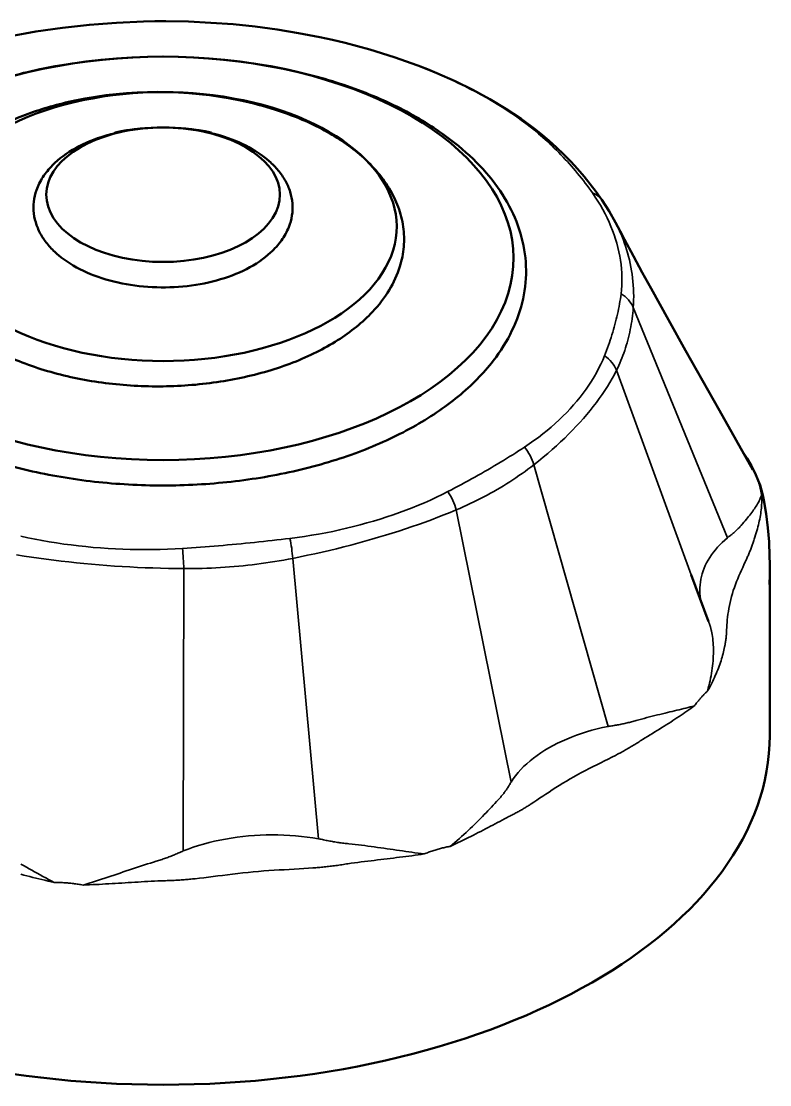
# Model space of a CAD drawing. Header units: millimetres. Extents: x 0 to 163856, y 0 to 163394.
# Drawn here: x 9482 to 10071, y 1953 to 2790 of the extents above; entities that cross this region are included whole.
import ezdxf

# ---------------------------------------------------------------- set-up
doc = ezdxf.new("R2010")
doc.units = ezdxf.units.MM
doc.header["$LTSCALE"] = 15
doc.layers.add('외형선(ISO)', color=7, linetype='Continuous', lineweight=50)
doc.layers.add('좁은 외형선(ISO)', color=7, linetype='Continuous', lineweight=35)

msp = doc.modelspace()

# ---------------------------------------------------------------- linework, layer by layer
at = {"layer": '외형선(ISO)'}
for p in [(10070.57, 2368.88), (10070.63, 2227.77)]:
    msp.add_line(p, (10070.63, 2362.97), dxfattribs=at)
at = {"layer": '외형선(ISO)', "flags": 128}
for points in [[(9493.47, 2781.81), (9514.4, 2784.87), (9535.51, 2787.22), (9556.75, 2788.85), (9578.11, 2789.76)], [(9578.11, 2789.76), (9586.91, 2789.92), (9595.73, 2789.96), (9613.39, 2789.65), (9630.99, 2788.85), (9648.52, 2787.55), (9665.92, 2785.76), (9683.13, 2783.47), (9700.08, 2780.71), (9708.45, 2779.15), (9716.74, 2777.47)], [(9367.54, 2744.38), (9381.67, 2750.6), (9396.35, 2756.41), (9411.55, 2761.78), (9427.21, 2766.72), (9443.27, 2771.2), (9459.69, 2775.21), (9476.45, 2778.75), (9484.93, 2780.34), (9493.47, 2781.81)], [(9716.74, 2777.47), (9726.71, 2775.27), (9736.6, 2772.89), (9756.08, 2767.63), (9775.19, 2761.69), (9793.87, 2755.08)], [(9689.96, 2752.21), (9678.13, 2754.54), (9666.11, 2756.56), (9654.06, 2758.27), (9641.96, 2759.66), (9629.84, 2760.74), (9617.69, 2761.51), (9605.53, 2761.97), (9593.37, 2762.13), (9581.2, 2761.97), (9569.04, 2761.51), (9556.89, 2760.74), (9544.77, 2759.66), (9532.67, 2758.27), (9520.62, 2756.56), (9508.6, 2754.54), (9496.77, 2752.21)], [(9688.16, 2752.4), (9676.46, 2754.7), (9664.71, 2756.68), (9652.91, 2758.35), (9641.07, 2759.71), (9629.21, 2760.77), (9617.32, 2761.52), (9605.41, 2761.97), (9593.49, 2762.12), (9581.58, 2761.97), (9569.67, 2761.52), (9557.78, 2760.77), (9545.91, 2759.71), (9534.07, 2758.35), (9522.28, 2756.68), (9510.52, 2754.7), (9498.83, 2752.4)], [(9793.87, 2755.08), (9801.42, 2752.16), (9808.85, 2749.12), (9823.31, 2742.73), (9837.19, 2735.93), (9850.49, 2728.72), (9863.16, 2721.11), (9875.15, 2713.12), (9886.43, 2704.76), (9891.79, 2700.44), (9896.95, 2696.03)], [(9654.33, 2727.61), (9646.31, 2729.19), (9638.16, 2730.56), (9630.01, 2731.72), (9621.87, 2732.65), (9613.72, 2733.38), (9605.58, 2733.9), (9597.44, 2734.2), (9589.29, 2734.31), (9581.15, 2734.2), (9573.01, 2733.9), (9564.86, 2733.38), (9556.72, 2732.65), (9548.57, 2731.72), (9540.43, 2730.56), (9532.28, 2729.19), (9524.26, 2727.61)], [(9656.6, 2727.75), (9648.71, 2729.3), (9640.83, 2730.63), (9632.94, 2731.75), (9625.05, 2732.65), (9617.16, 2733.36), (9609.27, 2733.86), (9601.38, 2734.15), (9593.49, 2734.25), (9585.6, 2734.15), (9577.71, 2733.86), (9569.82, 2733.36), (9561.93, 2732.65), (9554.04, 2731.75), (9546.16, 2730.63), (9538.27, 2729.3), (9530.38, 2727.75)], [(9896.95, 2696.03), (9902.9, 2690.64), (9908.64, 2685.12), (9914.16, 2679.48), (9919.48, 2673.71), (9924.59, 2667.82), (9929.5, 2661.8), (9934.2, 2655.64), (9938.69, 2649.34)], [(9938.69, 2649.34), (9944.33, 2640.59), (9949.34, 2631.66)], [(9949.34, 2631.66), (9952.88, 2624.89), (9956.42, 2618.21), (9963.46, 2605.08), (9970.44, 2592.25), (9977.35, 2579.66), (9984.19, 2567.28), (9990.98, 2555.04), (10004.44, 2530.91), (10017.77, 2507.14), (10031.02, 2483.6), (10057.34, 2436.92)], [(10049.18, 2451.39), (10052.9, 2445.79), (10056.19, 2440.1), (10059.1, 2434.33), (10061.67, 2428.47)], [(10061.67, 2428.47), (10063.04, 2424.75), (10064.18, 2420.98), (10065.15, 2417.12), (10065.99, 2413.14)], [(10065.99, 2413.14), (10067.83, 2402.36), (10069.21, 2391.42), (10070.12, 2380.29), (10070.57, 2368.88)], [(10008.82, 2354.39), (10015.62, 2335.95), (10022.53, 2317.64)]]:
    msp.add_lwpolyline(points, dxfattribs=at)
at = {"layer": '외형선(ISO)'}
for centre, radius in [((9593.49, 2523.26), 183.13), ((9593.49, 2533.26), 173.13), ((9593.49, 2553.26), 153.13)]:
    msp.add_arc(centre, radius, 78.10775, 101.89225, dxfattribs=at)
for centre, major_axis, start_param, end_param in [((9593.49, 2603.33), (-275.62, 0), 5.06298, 10.644983), ((9593.49, 2628.37), (-183.75, 0), 5.06298, 10.644983), ((9593.49, 2653.41), (-91.87, 0), 5.06298, 10.644983), ((9593.49, 2227.77), (477.14, 0), 3.141593, 6.283185)]:
    msp.add_ellipse(centre, major_axis=major_axis, ratio=0.575862, start_param=start_param, end_param=end_param, dxfattribs=at)
for points, knots in [([(9496.64, 2752.19), (9487.92, 2750.35), (9479.36, 2748.27), (9455.27, 2741.58), (9440.23, 2736.37), (9411.97, 2724.39), (9398.76, 2717.63), (9374.6, 2702.73), (9363.65, 2694.6), (9344.4, 2677.15), (9336.09, 2667.84), (9324.09, 2650.58), (9319.77, 2642.83), (9313.03, 2626.93), (9310.61, 2618.78), (9307.8, 2602.3), (9307.4, 2593.96), (9308.66, 2577.38), (9310.31, 2569.13), (9315.56, 2552.95), (9319.17, 2545.03), (9328.2, 2529.68), (9333.62, 2522.25), (9346.12, 2508.01), (9353.19, 2501.21), (9371.64, 2485.99), (9383.65, 2477.89), (9409.98, 2463.21), (9424.3, 2456.64), (9454.77, 2445.23), (9470.9, 2440.38), (9504.43, 2432.56), (9521.82, 2429.59), (9557.24, 2425.62), (9575.27, 2424.62), (9611.32, 2424.61), (9629.35, 2425.61), (9664.77, 2429.57), (9682.16, 2432.54), (9715.7, 2440.34), (9731.84, 2445.18), (9762.31, 2456.59), (9776.64, 2463.16), (9802.99, 2477.82), (9815, 2485.92), (9836.27, 2503.44), (9845.52, 2512.87), (9859.06, 2530.42), (9864, 2538.33), (9871.86, 2554.63), (9874.79, 2563.02), (9878.48, 2580.04), (9879.25, 2588.67), (9878.58, 2605.89), (9877.14, 2614.47), (9872.15, 2631.32), (9868.59, 2639.58), (9859.51, 2655.58), (9853.99, 2663.31), (9841.16, 2678.12), (9833.86, 2685.2), (9815.12, 2700.66), (9803.11, 2708.77), (9776.78, 2723.45), (9762.46, 2730.02), (9731.99, 2741.44), (9715.84, 2746.28), (9696.1, 2750.89), (9693.1, 2751.55), (9690.09, 2752.19)], [5.06298, 5.06298, 5.06298, 5.06298, 5.161656, 5.161656, 5.346803, 5.346803, 5.531951, 5.531951, 5.717098, 5.717098, 5.902245, 5.902245, 6.043742, 6.043742, 6.185239, 6.185239, 6.326736, 6.326736, 6.468233, 6.468233, 6.60973, 6.60973, 6.751227, 6.751227, 6.892724, 6.892724, 7.084925, 7.084925, 7.277125, 7.277125, 7.469326, 7.469326, 7.661526, 7.661526, 7.853727, 7.853727, 8.045927, 8.045927, 8.238128, 8.238128, 8.430329, 8.430329, 8.622529, 8.622529, 8.81473, 8.81473, 9.00693, 9.00693, 9.153674, 9.153674, 9.300418, 9.300418, 9.447163, 9.447163, 9.593907, 9.593907, 9.740651, 9.740651, 9.887395, 9.887395, 10.034139, 10.034139, 10.226381, 10.226381, 10.418623, 10.418623, 10.610864, 10.610864, 10.644983, 10.644983, 10.644983, 10.644983]), ([(9524.12, 2727.59), (9517.59, 2726.21), (9511.19, 2724.63), (9492.89, 2719.4), (9481.42, 2715.22), (9460.15, 2705.48), (9450.34, 2699.93), (9432.79, 2687.62), (9425.05, 2680.87), (9413.65, 2668.14), (9409.45, 2662.39), (9402.61, 2650.4), (9399.98, 2644.17), (9396.79, 2632.67), (9395.92, 2627.45), (9395.36, 2616.97), (9395.67, 2611.72), (9397.42, 2601.32), (9398.88, 2596.18), (9402.86, 2586.15), (9405.38, 2581.26), (9411.42, 2571.8), (9414.94, 2567.23), (9426.35, 2554.6), (9435.4, 2547.02), (9456.09, 2533.45), (9467.74, 2527.47), (9493, 2517.31), (9506.62, 2513.14), (9535.1, 2506.8), (9549.96, 2504.63), (9580.12, 2502.39), (9595.42, 2502.32), (9625.64, 2504.28), (9640.56, 2506.31), (9669.2, 2512.39), (9682.92, 2516.43), (9708.44, 2526.34), (9720.24, 2532.22), (9741.28, 2545.57), (9750.51, 2553.05), (9763.28, 2566.64), (9767.69, 2572.37), (9774.94, 2584.32), (9777.78, 2590.55), (9781.34, 2602.06), (9782.36, 2607.28), (9783.24, 2617.79), (9783.09, 2623.07), (9781.62, 2633.54), (9780.31, 2638.73), (9776.58, 2648.86), (9774.17, 2653.81), (9768.34, 2663.39), (9764.93, 2668.02), (9757.19, 2676.9), (9752.86, 2681.15), (9739.46, 2692.6), (9729.41, 2699.3), (9707.11, 2711.09), (9694.85, 2716.19), (9673.01, 2723.2), (9663.86, 2725.61), (9654.46, 2727.59)], [5.06298, 5.06298, 5.06298, 5.06298, 5.17259, 5.17259, 5.384063, 5.384063, 5.595535, 5.595535, 5.807008, 5.807008, 5.965864, 5.965864, 6.124721, 6.124721, 6.252421, 6.252421, 6.380122, 6.380122, 6.507822, 6.507822, 6.635522, 6.635522, 6.763223, 6.763223, 7.003834, 7.003834, 7.244446, 7.244446, 7.485057, 7.485057, 7.725668, 7.725668, 7.96628, 7.96628, 8.206891, 8.206891, 8.447503, 8.447503, 8.688114, 8.688114, 8.928726, 8.928726, 9.088708, 9.088708, 9.248691, 9.248691, 9.376938, 9.376938, 9.505185, 9.505185, 9.633432, 9.633432, 9.761679, 9.761679, 9.889926, 9.889926, 10.018173, 10.018173, 10.252669, 10.252669, 10.487165, 10.487165, 10.644983, 10.644983, 10.644983, 10.644983]), ([(9559.88, 2702.88), (9555.82, 2702.03), (9551.84, 2701.02), (9539.62, 2697.33), (9531.8, 2694.09), (9517.8, 2686.31), (9511.61, 2681.75), (9503.66, 2673.7), (9501.15, 2670.62), (9496.92, 2664.1), (9495.21, 2660.66), (9492.93, 2654.12), (9492.22, 2651.06), (9491.52, 2644.87), (9491.53, 2641.74), (9492.26, 2635.55), (9492.98, 2632.5), (9495.08, 2626.56), (9496.45, 2623.69), (9499.77, 2618.17), (9501.71, 2615.54), (9506.09, 2610.53), (9508.53, 2608.16), (9516.84, 2601.15), (9523.47, 2597), (9538.21, 2590.02), (9546.31, 2587.19), (9563.43, 2582.97), (9572.44, 2581.57), (9590.74, 2580.27), (9600.04, 2580.38), (9618.26, 2582.08), (9627.18, 2583.68), (9644.03, 2588.3), (9651.97, 2591.31), (9666.29, 2598.66), (9672.69, 2602.98), (9681.27, 2610.85), (9684.11, 2614), (9688.93, 2620.71), (9690.91, 2624.27), (9693.54, 2630.95), (9694.39, 2634.01), (9695.36, 2640.21), (9695.49, 2643.36), (9695.01, 2649.62), (9694.41, 2652.72), (9692.53, 2658.75), (9691.25, 2661.69), (9688.1, 2667.32), (9686.23, 2670.01), (9681.98, 2675.14), (9679.6, 2677.57), (9671.68, 2684.55), (9665.42, 2688.67), (9651.5, 2695.68), (9643.84, 2698.57), (9632.89, 2701.58), (9630.02, 2702.27), (9627.11, 2702.88)], [5.06298, 5.06298, 5.06298, 5.06298, 5.194796, 5.194796, 5.480488, 5.480488, 5.76618, 5.76618, 5.925764, 5.925764, 6.085347, 6.085347, 6.2182, 6.2182, 6.351054, 6.351054, 6.483908, 6.483908, 6.616762, 6.616762, 6.749615, 6.749615, 6.882469, 6.882469, 7.165588, 7.165588, 7.448708, 7.448708, 7.731827, 7.731827, 8.014946, 8.014946, 8.298066, 8.298066, 8.581185, 8.581185, 8.864304, 8.864304, 9.032665, 9.032665, 9.201026, 9.201026, 9.334834, 9.334834, 9.468642, 9.468642, 9.60245, 9.60245, 9.736258, 9.736258, 9.870066, 9.870066, 10.003873, 10.003873, 10.27713, 10.27713, 10.550386, 10.550386, 10.644983, 10.644983, 10.644983, 10.644983])]:
    msp.add_open_spline(points, degree=3, knots=knots, dxfattribs=at)
at = {"layer": '좁은 외형선(ISO)'}
for p, q in [((10037.42, 2383.54), (9963.32, 2564.65)), ((10008.82, 2354.39), (9950.13, 2515.25)), ((9943.48, 2234.99), (9885.06, 2440.9)), ((9867.19, 2191.2), (9823.98, 2405.4)), ((9715.86, 2146.6), (9695.44, 2367.27)), ((9609.31, 2137.03), (9609.8, 2359.22))]:
    msp.add_line(p, q, dxfattribs=at)
at = {"layer": '좁은 외형선(ISO)', "flags": 128}
for points in [[(9493.68, 2781.82), (9497.15, 2782.38), (9500.62, 2782.92), (9504.1, 2783.44), (9507.59, 2783.93), (9511.08, 2784.41), (9514.57, 2784.87), (9518.07, 2785.31), (9521.58, 2785.73), (9525.09, 2786.13), (9528.6, 2786.51), (9532.12, 2786.87), (9535.64, 2787.21), (9539.16, 2787.53), (9542.69, 2787.83), (9546.22, 2788.12), (9549.76, 2788.38), (9553.3, 2788.62), (9556.84, 2788.84), (9560.39, 2789.04), (9563.94, 2789.22), (9567.49, 2789.39), (9571.04, 2789.53), (9574.6, 2789.65), (9578.15, 2789.75)], [(9578.15, 2789.75), (9584.01, 2789.87), (9589.87, 2789.94), (9595.75, 2789.95), (9601.62, 2789.91), (9607.5, 2789.8), (9613.37, 2789.65), (9619.24, 2789.44), (9625.1, 2789.17), (9630.95, 2788.85), (9636.79, 2788.47), (9642.63, 2788.04), (9648.45, 2787.55), (9654.25, 2787.01), (9660.04, 2786.41), (9665.81, 2785.76), (9671.55, 2785.06), (9677.26, 2784.3), (9682.94, 2783.49), (9688.59, 2782.62), (9694.21, 2781.71), (9699.79, 2780.74), (9705.33, 2779.72), (9710.84, 2778.64), (9716.3, 2777.52)], [(9476.73, 2778.78), (9482.35, 2779.85), (9488.01, 2780.86), (9493.68, 2781.82)], [(9716.3, 2777.52), (9719.61, 2776.81), (9722.91, 2776.08), (9726.19, 2775.33), (9729.47, 2774.57), (9732.73, 2773.78), (9735.99, 2772.98), (9739.23, 2772.15), (9742.47, 2771.31), (9745.69, 2770.45), (9748.91, 2769.57), (9752.11, 2768.68), (9755.3, 2767.76), (9758.49, 2766.83), (9761.66, 2765.87), (9764.82, 2764.9), (9767.97, 2763.91), (9771.11, 2762.91), (9774.23, 2761.88), (9777.35, 2760.84), (9780.45, 2759.77), (9783.54, 2758.69), (9786.62, 2757.59), (9789.68, 2756.48), (9792.73, 2755.34)], [(9792.73, 2755.34), (9797.7, 2753.44), (9802.62, 2751.49), (9807.47, 2749.49), (9812.26, 2747.45), (9816.98, 2745.37), (9821.63, 2743.24), (9826.21, 2741.07), (9830.72, 2738.87), (9835.16, 2736.62), (9839.52, 2734.33), (9843.81, 2732.01), (9848.03, 2729.64), (9852.17, 2727.24), (9856.23, 2724.8), (9860.2, 2722.33), (9864.1, 2719.82), (9867.9, 2717.28), (9871.62, 2714.71), (9875.25, 2712.11), (9878.79, 2709.48), (9882.23, 2706.82), (9885.59, 2704.14), (9888.85, 2701.42), (9892.01, 2698.68)], [(9892.01, 2698.68), (9893.9, 2697), (9895.76, 2695.31), (9897.59, 2693.6), (9899.41, 2691.88), (9901.2, 2690.15), (9902.98, 2688.41), (9904.73, 2686.65), (9906.46, 2684.88), (9908.16, 2683.1), (9909.85, 2681.3), (9911.52, 2679.49), (9913.16, 2677.67), (9914.79, 2675.84), (9916.39, 2673.99), (9917.97, 2672.13), (9919.53, 2670.26), (9921.07, 2668.38), (9922.59, 2666.48), (9924.08, 2664.58), (9925.56, 2662.66), (9927.01, 2660.73), (9928.43, 2658.79), (9929.83, 2656.83), (9931.21, 2654.87)], [(9931.21, 2654.87), (9933.4, 2651.63), (9935.48, 2648.37), (9937.46, 2645.1), (9939.33, 2641.81), (9941.09, 2638.51), (9942.75, 2635.21), (9944.29, 2631.89), (9945.73, 2628.57), (9947.06, 2625.25), (9948.27, 2621.92), (9949.38, 2618.58), (9950.39, 2615.24), (9951.28, 2611.89), (9952.06, 2608.55), (9952.73, 2605.21), (9953.29, 2601.87), (9953.73, 2598.53), (9954.07, 2595.2), (9954.29, 2591.88), (9954.4, 2588.57), (9954.39, 2585.27), (9954.27, 2581.98), (9954.04, 2578.69), (9953.7, 2575.43)], [(9963.32, 2564.65), (9963.49, 2567.61), (9963.59, 2570.56), (9963.63, 2573.5), (9963.59, 2576.42), (9963.49, 2579.33), (9963.32, 2582.22), (9963.09, 2585.1), (9962.79, 2587.96), (9962.42, 2590.81), (9961.99, 2593.65), (9961.5, 2596.47), (9960.94, 2599.28), (9960.32, 2602.08), (9959.64, 2604.85), (9958.89, 2607.62), (9958.08, 2610.36), (9957.21, 2613.09), (9956.27, 2615.8), (9955.27, 2618.49), (9954.21, 2621.16), (9953.09, 2623.81), (9951.91, 2626.45), (9950.66, 2629.07), (9949.34, 2631.66)], [(9953.7, 2575.43), (9953.44, 2573.45), (9953.15, 2571.46), (9952.84, 2569.47), (9952.5, 2567.47), (9952.14, 2565.47), (9951.75, 2563.47), (9951.34, 2561.46), (9950.9, 2559.45), (9950.44, 2557.43), (9949.96, 2555.41), (9949.45, 2553.38), (9948.92, 2551.35), (9948.36, 2549.32), (9947.79, 2547.28), (9947.18, 2545.24), (9946.56, 2543.2), (9945.91, 2541.15), (9945.24, 2539.09), (9944.54, 2537.04), (9943.82, 2534.98), (9943.08, 2532.91), (9942.31, 2530.85), (9941.51, 2528.78), (9940.69, 2526.72)], [(9950.13, 2515.25), (9951.05, 2517.15), (9951.94, 2519.07), (9952.8, 2521), (9953.62, 2522.94), (9954.4, 2524.89), (9955.15, 2526.86), (9955.88, 2528.84), (9956.56, 2530.83), (9957.22, 2532.84), (9957.85, 2534.87), (9958.44, 2536.9), (9959.01, 2538.95), (9959.54, 2541.02), (9960.05, 2543.1), (9960.52, 2545.19), (9960.96, 2547.3), (9961.37, 2549.42), (9961.75, 2551.56), (9962.09, 2553.71), (9962.41, 2555.87), (9962.69, 2558.05), (9962.93, 2560.23), (9963.14, 2562.44), (9963.32, 2564.65)], [(9940.69, 2526.72), (9939.26, 2523.33), (9937.72, 2519.97), (9936.06, 2516.64), (9934.3, 2513.33), (9932.43, 2510.05), (9930.46, 2506.81), (9928.38, 2503.6), (9926.19, 2500.42), (9923.9, 2497.27), (9921.51, 2494.16), (9919.02, 2491.08), (9916.42, 2488.04), (9913.72, 2485.03), (9910.93, 2482.06), (9908.03, 2479.14), (9905.04, 2476.25), (9901.96, 2473.41), (9898.78, 2470.61), (9895.51, 2467.86), (9892.15, 2465.16), (9888.7, 2462.5), (9885.15, 2459.9), (9881.52, 2457.34), (9877.79, 2454.84)], [(9885.06, 2440.9), (9888.8, 2443.86), (9892.45, 2446.85), (9896.01, 2449.84), (9899.48, 2452.85), (9902.87, 2455.88), (9906.16, 2458.92), (9909.37, 2461.97), (9912.49, 2465.03), (9915.53, 2468.11), (9918.48, 2471.2), (9921.34, 2474.3), (9924.11, 2477.42), (9926.79, 2480.54), (9929.38, 2483.66), (9931.88, 2486.8), (9934.28, 2489.94), (9936.6, 2493.08), (9938.83, 2496.24), (9940.96, 2499.4), (9942.99, 2502.57), (9944.93, 2505.74), (9946.76, 2508.91), (9948.5, 2512.08), (9950.13, 2515.25)], [(9877.79, 2454.84), (9875.49, 2453.33), (9873.17, 2451.83), (9870.83, 2450.34), (9868.46, 2448.85), (9866.08, 2447.36), (9863.68, 2445.88), (9861.26, 2444.4), (9858.83, 2442.93), (9856.37, 2441.45), (9853.9, 2439.99), (9851.42, 2438.52), (9848.91, 2437.06), (9846.39, 2435.6), (9843.85, 2434.15), (9841.3, 2432.7), (9838.73, 2431.25), (9836.14, 2429.8), (9833.53, 2428.36), (9830.91, 2426.93), (9828.27, 2425.5), (9825.62, 2424.07), (9822.95, 2422.65), (9820.26, 2421.24), (9817.55, 2419.83)], [(9823.98, 2405.4), (9826.8, 2406.6), (9829.58, 2407.82), (9832.35, 2409.08), (9835.09, 2410.35), (9837.8, 2411.65), (9840.49, 2412.97), (9843.16, 2414.32), (9845.81, 2415.69), (9848.43, 2417.08), (9851.03, 2418.5), (9853.61, 2419.95), (9856.16, 2421.41), (9858.7, 2422.9), (9861.21, 2424.42), (9863.7, 2425.96), (9866.16, 2427.52), (9868.61, 2429.11), (9871.03, 2430.72), (9873.43, 2432.36), (9875.81, 2434.02), (9878.16, 2435.7), (9880.48, 2437.41), (9882.79, 2439.14), (9885.06, 2440.9)], [(10054.01, 2442.82), (10054.32, 2442.33), (10054.63, 2441.84), (10054.94, 2441.34), (10055.24, 2440.84), (10055.54, 2440.34), (10055.84, 2439.84), (10056.14, 2439.34), (10056.43, 2438.84), (10056.72, 2438.33), (10057, 2437.82), (10057.28, 2437.31), (10057.56, 2436.8), (10057.84, 2436.29), (10058.11, 2435.77), (10058.38, 2435.26), (10058.65, 2434.74), (10058.91, 2434.22), (10059.18, 2433.7), (10059.43, 2433.18), (10059.69, 2432.65), (10059.94, 2432.13), (10060.19, 2431.6), (10060.44, 2431.07), (10060.68, 2430.54)], [(10057.34, 2436.92), (10057.49, 2436.66), (10057.64, 2436.4), (10057.78, 2436.14), (10057.93, 2435.87), (10058.07, 2435.61), (10058.22, 2435.35), (10058.36, 2435.08), (10058.5, 2434.82), (10058.64, 2434.55), (10058.78, 2434.29), (10058.92, 2434.02), (10059.06, 2433.76), (10059.2, 2433.49), (10059.34, 2433.23), (10059.48, 2432.96), (10059.61, 2432.69), (10059.75, 2432.42), (10059.88, 2432.16), (10060.02, 2431.89), (10060.15, 2431.62), (10060.29, 2431.35), (10060.42, 2431.08), (10060.55, 2430.81), (10060.68, 2430.54)], [(10060.68, 2430.54), (10060.86, 2430.11), (10061.03, 2429.67), (10061.2, 2429.22), (10061.37, 2428.75), (10061.54, 2428.28), (10061.7, 2427.8), (10061.86, 2427.3), (10062.03, 2426.8), (10062.18, 2426.29), (10062.34, 2425.76), (10062.49, 2425.23), (10062.65, 2424.69), (10062.8, 2424.13), (10062.94, 2423.57), (10063.09, 2423), (10063.23, 2422.42), (10063.37, 2421.83), (10063.5, 2421.23), (10063.64, 2420.62), (10063.77, 2420.01), (10063.9, 2419.38), (10064.02, 2418.75), (10064.15, 2418.11), (10064.27, 2417.47)], [(9817.55, 2419.83), (9813.05, 2417.56), (9808.47, 2415.34), (9803.82, 2413.19), (9799.1, 2411.09), (9794.31, 2409.06), (9789.46, 2407.09), (9784.55, 2405.19), (9779.57, 2403.35), (9774.55, 2401.57), (9769.46, 2399.86), (9764.31, 2398.21), (9759.11, 2396.63), (9753.85, 2395.11), (9748.55, 2393.66), (9743.2, 2392.27), (9737.8, 2390.96), (9732.36, 2389.71), (9726.89, 2388.53), (9721.38, 2387.42), (9715.83, 2386.39), (9710.25, 2385.42), (9704.63, 2384.53), (9698.98, 2383.71), (9693.3, 2382.97)], [(10064.27, 2417.47), (10064.05, 2416.7), (10063.8, 2415.92), (10063.51, 2415.13), (10063.19, 2414.32), (10062.82, 2413.5), (10062.42, 2412.66), (10061.98, 2411.81), (10061.51, 2410.94), (10061, 2410.06), (10060.46, 2409.16), (10059.88, 2408.24), (10059.27, 2407.31), (10058.62, 2406.35), (10057.94, 2405.38), (10057.22, 2404.39), (10056.47, 2403.38), (10055.69, 2402.35), (10054.87, 2401.3), (10054.03, 2400.23), (10053.15, 2399.13), (10052.24, 2398.01), (10051.3, 2396.87), (10050.34, 2395.7), (10049.34, 2394.51)], [(10064.27, 2417.47), (10064.33, 2416.16), (10064.37, 2414.84), (10064.38, 2413.52), (10064.37, 2412.18), (10064.33, 2410.84), (10064.26, 2409.48), (10064.17, 2408.11), (10064.05, 2406.73), (10063.9, 2405.33), (10063.73, 2403.92), (10063.53, 2402.5), (10063.3, 2401.07), (10063.05, 2399.62), (10062.77, 2398.15), (10062.46, 2396.66), (10062.13, 2395.16), (10061.77, 2393.64), (10061.37, 2392.09), (10060.95, 2390.52), (10060.5, 2388.93), (10060.01, 2387.31), (10059.49, 2385.66), (10058.94, 2383.97), (10058.35, 2382.25)], [(9695.44, 2367.27), (9701.28, 2368.44), (9707.09, 2369.65), (9712.87, 2370.9), (9718.6, 2372.19), (9724.29, 2373.52), (9729.95, 2374.88), (9735.57, 2376.28), (9741.15, 2377.72), (9746.69, 2379.19), (9752.19, 2380.7), (9757.64, 2382.25), (9763.05, 2383.83), (9768.41, 2385.44), (9773.73, 2387.09), (9778.99, 2388.77), (9784.2, 2390.49), (9789.36, 2392.24), (9794.48, 2394.02), (9799.54, 2395.84), (9804.55, 2397.68), (9809.5, 2399.57), (9814.39, 2401.48), (9819.22, 2403.42), (9823.98, 2405.4)], [(10049.34, 2394.51), (10048.93, 2394.02), (10048.51, 2393.53), (10048.08, 2393.05), (10047.64, 2392.56), (10047.19, 2392.08), (10046.74, 2391.61), (10046.28, 2391.13), (10045.82, 2390.66), (10045.34, 2390.19), (10044.86, 2389.73), (10044.37, 2389.26), (10043.88, 2388.8), (10043.38, 2388.35), (10042.87, 2387.89), (10042.35, 2387.44), (10041.83, 2386.99), (10041.3, 2386.55), (10040.77, 2386.11), (10040.22, 2385.67), (10039.68, 2385.24), (10039.12, 2384.81), (10038.56, 2384.38), (10037.99, 2383.96), (10037.42, 2383.54)], [(9608.83, 2375.04), (9602.97, 2374.7), (9597.11, 2374.44), (9591.24, 2374.25), (9585.36, 2374.14), (9579.48, 2374.11), (9573.61, 2374.15), (9567.74, 2374.26), (9561.88, 2374.44), (9556.03, 2374.7), (9550.19, 2375.04), (9544.36, 2375.44), (9538.54, 2375.92), (9532.73, 2376.47), (9526.94, 2377.1), (9521.18, 2377.79), (9515.44, 2378.56), (9509.72, 2379.4), (9504.04, 2380.31), (9498.39, 2381.29), (9492.78, 2382.34), (9487.2, 2383.47), (9481.65, 2384.66)], [(9693.3, 2382.97), (9689.83, 2382.54), (9686.36, 2382.12), (9682.88, 2381.72), (9679.4, 2381.32), (9675.91, 2380.94), (9672.41, 2380.56), (9668.91, 2380.19), (9665.41, 2379.82), (9661.9, 2379.47), (9658.38, 2379.12), (9654.87, 2378.78), (9651.34, 2378.44), (9647.82, 2378.12), (9644.29, 2377.8), (9640.76, 2377.48), (9637.22, 2377.18), (9633.68, 2376.88), (9630.14, 2376.59), (9626.6, 2376.31), (9623.05, 2376.04), (9619.5, 2375.77), (9615.94, 2375.52), (9612.39, 2375.27), (9608.83, 2375.04)], [(10037.42, 2383.54), (10035.32, 2381.7), (10033.31, 2379.83), (10031.41, 2377.93), (10029.61, 2375.99), (10027.91, 2374.03), (10026.32, 2372.03), (10024.84, 2370.01), (10023.46, 2367.96), (10022.19, 2365.89), (10021.03, 2363.78), (10019.98, 2361.66), (10019.05, 2359.51), (10018.22, 2357.35), (10017.51, 2355.17), (10016.91, 2352.98), (10016.43, 2350.78), (10016.06, 2348.57), (10015.81, 2346.36), (10015.67, 2344.14), (10015.65, 2341.92), (10015.74, 2339.7), (10015.95, 2337.47), (10016.28, 2335.25), (10016.72, 2333.03)], [(10058.35, 2382.25), (10058.1, 2381.45), (10057.86, 2380.66), (10057.6, 2379.87), (10057.34, 2379.09), (10057.08, 2378.31), (10056.81, 2377.54), (10056.54, 2376.77), (10056.27, 2376.01), (10055.99, 2375.25), (10055.7, 2374.49), (10055.41, 2373.75), (10055.12, 2373), (10054.82, 2372.26), (10054.52, 2371.53), (10054.22, 2370.8), (10053.91, 2370.07), (10053.59, 2369.35), (10053.28, 2368.64), (10052.96, 2367.93), (10052.64, 2367.23), (10052.31, 2366.53), (10051.98, 2365.84), (10051.65, 2365.15), (10051.32, 2364.47)], [(9478.34, 2369.94), (9484.12, 2369.03), (9489.93, 2368.16), (9495.76, 2367.33), (9501.62, 2366.54), (9507.5, 2365.79), (9513.4, 2365.08), (9519.33, 2364.4), (9525.28, 2363.77), (9531.25, 2363.18), (9537.23, 2362.63), (9543.22, 2362.12), (9549.23, 2361.65), (9555.24, 2361.22), (9561.27, 2360.83), (9567.31, 2360.49), (9573.36, 2360.18), (9579.42, 2359.92), (9585.48, 2359.69), (9591.56, 2359.51), (9597.64, 2359.37), (9603.72, 2359.27), (9609.8, 2359.22)], [(9609.8, 2359.22), (9613.42, 2359.22), (9617.05, 2359.24), (9620.67, 2359.3), (9624.28, 2359.38), (9627.89, 2359.5), (9631.49, 2359.65), (9635.09, 2359.82), (9638.68, 2360.02), (9642.26, 2360.26), (9645.84, 2360.52), (9649.42, 2360.81), (9652.99, 2361.13), (9656.55, 2361.48), (9660.11, 2361.86), (9663.67, 2362.27), (9667.22, 2362.71), (9670.76, 2363.17), (9674.31, 2363.67), (9677.84, 2364.2), (9681.37, 2364.75), (9684.9, 2365.34), (9688.42, 2365.95), (9691.93, 2366.59), (9695.44, 2367.27)], [(10051.32, 2364.47), (10050.35, 2362.29), (10049.36, 2360.1), (10048.37, 2357.91), (10047.39, 2355.7), (10046.41, 2353.47), (10045.46, 2351.23), (10044.53, 2348.96), (10043.64, 2346.67), (10042.8, 2344.35), (10042.01, 2342.01), (10041.28, 2339.66), (10040.6, 2337.29), (10039.97, 2334.93), (10039.41, 2332.56), (10038.92, 2330.21), (10038.48, 2327.87), (10038.11, 2325.56), (10037.79, 2323.29), (10037.52, 2321.07), (10037.29, 2318.91), (10037.09, 2316.83), (10036.93, 2314.82), (10036.79, 2312.91), (10036.66, 2311.1)], [(10070.11, 2346.77), (10070.15, 2347.41), (10070.2, 2348.06), (10070.23, 2348.72), (10070.27, 2349.37), (10070.31, 2350.03), (10070.34, 2350.69), (10070.37, 2351.35), (10070.4, 2352.02), (10070.43, 2352.69), (10070.45, 2353.36), (10070.48, 2354.03), (10070.5, 2354.71), (10070.52, 2355.39), (10070.54, 2356.07), (10070.56, 2356.75), (10070.57, 2357.43), (10070.59, 2358.12), (10070.6, 2358.81), (10070.61, 2359.5), (10070.62, 2360.19), (10070.62, 2360.88), (10070.63, 2361.58), (10070.63, 2362.27), (10070.63, 2362.97)], [(10022.53, 2317.63), (10022.69, 2317.21), (10022.84, 2316.78), (10023, 2316.36), (10023.15, 2315.93), (10023.29, 2315.5), (10023.43, 2315.07), (10023.57, 2314.65), (10023.7, 2314.22), (10023.84, 2313.79), (10023.96, 2313.36), (10024.09, 2312.93), (10024.21, 2312.5), (10024.32, 2312.07), (10024.43, 2311.64), (10024.54, 2311.21), (10024.65, 2310.78), (10024.75, 2310.35), (10024.84, 2309.92), (10024.94, 2309.49), (10025.02, 2309.06), (10025.11, 2308.63), (10025.19, 2308.2), (10025.27, 2307.77), (10025.34, 2307.34)], [(10036.66, 2311.1), (10036.65, 2310.53), (10036.64, 2309.97), (10036.63, 2309.41), (10036.61, 2308.84), (10036.58, 2308.28), (10036.55, 2307.72), (10036.52, 2307.16), (10036.48, 2306.6), (10036.43, 2306.04), (10036.39, 2305.48), (10036.33, 2304.92), (10036.27, 2304.36), (10036.21, 2303.8), (10036.14, 2303.24), (10036.06, 2302.68), (10035.98, 2302.12), (10035.89, 2301.56), (10035.8, 2301), (10035.7, 2300.44), (10035.6, 2299.88), (10035.48, 2299.32), (10035.37, 2298.76), (10035.24, 2298.2), (10035.11, 2297.64)], [(10025.34, 2307.34), (10025.58, 2305.78), (10025.79, 2304.18), (10025.97, 2302.54), (10026.11, 2300.86), (10026.22, 2299.16), (10026.3, 2297.42), (10026.34, 2295.65), (10026.35, 2293.86), (10026.32, 2292.05), (10026.27, 2290.21), (10026.17, 2288.36), (10026.04, 2286.49), (10025.88, 2284.6), (10025.69, 2282.7), (10025.45, 2280.78), (10025.19, 2278.84), (10024.89, 2276.9), (10024.55, 2274.94), (10024.18, 2272.97), (10023.77, 2270.99), (10023.33, 2269), (10022.85, 2267), (10022.33, 2265), (10021.79, 2262.99)], [(10035.11, 2297.64), (10034.87, 2296.32), (10034.59, 2294.98), (10034.29, 2293.63), (10033.95, 2292.26), (10033.59, 2290.88), (10033.2, 2289.49), (10032.78, 2288.09), (10032.33, 2286.67), (10031.86, 2285.24), (10031.36, 2283.81), (10030.84, 2282.36), (10030.29, 2280.91), (10029.72, 2279.45), (10029.12, 2277.98), (10028.5, 2276.51), (10027.85, 2275.02), (10027.18, 2273.54), (10026.48, 2272.04), (10025.76, 2270.54), (10025.02, 2269.04), (10024.25, 2267.53), (10023.45, 2266.02), (10022.63, 2264.51), (10021.79, 2262.99)], [(10021.79, 2262.99), (10021.38, 2262.6), (10020.97, 2262.2), (10020.56, 2261.8), (10020.14, 2261.38), (10019.72, 2260.96), (10019.3, 2260.52), (10018.88, 2260.07), (10018.45, 2259.62), (10018.02, 2259.16), (10017.59, 2258.69), (10017.15, 2258.2), (10016.71, 2257.71), (10016.28, 2257.21), (10015.83, 2256.71), (10015.39, 2256.19), (10014.95, 2255.67), (10014.5, 2255.14), (10014.05, 2254.6), (10013.6, 2254.05), (10013.15, 2253.49), (10012.7, 2252.93), (10012.25, 2252.36), (10011.79, 2251.78), (10011.34, 2251.2)], [(10011.34, 2251.2), (10009.74, 2250.77), (10008.11, 2250.35), (10006.45, 2249.92), (10004.75, 2249.49), (10003.03, 2249.06), (10001.28, 2248.62), (9999.5, 2248.18), (9997.69, 2247.74), (9995.86, 2247.3), (9994, 2246.84), (9992.12, 2246.39), (9990.21, 2245.93), (9988.27, 2245.46), (9986.31, 2244.98), (9984.33, 2244.49), (9982.32, 2244), (9980.29, 2243.5), (9978.24, 2242.98), (9976.16, 2242.45), (9974.08, 2241.91), (9971.97, 2241.36), (9969.85, 2240.79), (9967.71, 2240.2), (9965.56, 2239.6)], [(10011.34, 2251.2), (10009.91, 2250.15), (10008.46, 2249.09), (10006.99, 2248.04), (10005.49, 2246.99), (10003.97, 2245.93), (10002.43, 2244.88), (10000.87, 2243.82), (9999.29, 2242.75), (9997.68, 2241.69), (9996.05, 2240.62), (9994.4, 2239.54), (9992.73, 2238.46), (9991.03, 2237.37), (9989.31, 2236.28), (9987.57, 2235.18), (9985.8, 2234.07), (9984, 2232.95), (9982.18, 2231.82), (9980.33, 2230.68), (9978.46, 2229.52), (9976.55, 2228.35), (9974.61, 2227.16), (9972.64, 2225.94), (9970.62, 2224.7)], [(9943.48, 2234.99), (9939.16, 2234.06), (9934.9, 2233.04), (9930.7, 2231.93), (9926.59, 2230.73), (9922.55, 2229.45), (9918.6, 2228.08), (9914.74, 2226.63), (9910.98, 2225.1), (9907.32, 2223.48), (9903.76, 2221.79), (9900.31, 2220.02), (9896.97, 2218.17), (9893.74, 2216.25), (9890.63, 2214.26), (9887.65, 2212.2), (9884.8, 2210.08), (9882.09, 2207.9), (9879.52, 2205.66), (9877.1, 2203.37), (9874.82, 2201.03), (9872.68, 2198.64), (9870.7, 2196.2), (9868.86, 2193.72), (9867.19, 2191.2)], [(9965.56, 2239.6), (9964.68, 2239.35), (9963.8, 2239.11), (9962.91, 2238.87), (9962.01, 2238.63), (9961.12, 2238.41), (9960.22, 2238.18), (9959.31, 2237.96), (9958.41, 2237.75), (9957.49, 2237.54), (9956.58, 2237.33), (9955.66, 2237.13), (9954.74, 2236.94), (9953.82, 2236.75), (9952.89, 2236.56), (9951.96, 2236.38), (9951.03, 2236.21), (9950.09, 2236.04), (9949.16, 2235.87), (9948.22, 2235.71), (9947.27, 2235.56), (9946.33, 2235.41), (9945.38, 2235.26), (9944.43, 2235.12), (9943.48, 2234.99)], [(9970.62, 2224.7), (9969.74, 2224.12), (9968.85, 2223.54), (9967.97, 2222.97), (9967.08, 2222.4), (9966.19, 2221.84), (9965.31, 2221.28), (9964.42, 2220.73), (9963.53, 2220.18), (9962.64, 2219.64), (9961.75, 2219.11), (9960.86, 2218.58), (9959.96, 2218.06), (9959.07, 2217.54), (9958.18, 2217.03), (9957.29, 2216.52), (9956.4, 2216.02), (9955.5, 2215.53), (9954.61, 2215.04), (9953.72, 2214.56), (9952.83, 2214.08), (9951.94, 2213.61), (9951.04, 2213.15), (9950.15, 2212.69), (9949.26, 2212.24)], [(9949.26, 2212.24), (9946.48, 2210.76), (9943.63, 2209.29), (9940.73, 2207.83), (9937.77, 2206.35), (9934.78, 2204.87), (9931.76, 2203.37), (9928.72, 2201.84), (9925.68, 2200.28), (9922.65, 2198.69), (9919.63, 2197.07), (9916.63, 2195.41), (9913.67, 2193.73), (9910.75, 2192.02), (9907.88, 2190.3), (9905.07, 2188.57), (9902.32, 2186.83), (9899.65, 2185.09), (9897.05, 2183.36), (9894.52, 2181.67), (9892.06, 2180.01), (9889.67, 2178.41), (9887.36, 2176.86), (9885.11, 2175.4), (9882.93, 2174.02)], [(9867.19, 2191.2), (9866.85, 2190.6), (9866.51, 2189.99), (9866.16, 2189.39), (9865.81, 2188.79), (9865.44, 2188.19), (9865.07, 2187.59), (9864.69, 2186.99), (9864.3, 2186.4), (9863.91, 2185.81), (9863.5, 2185.22), (9863.09, 2184.63), (9862.68, 2184.05), (9862.25, 2183.46), (9861.82, 2182.88), (9861.38, 2182.3), (9860.93, 2181.73), (9860.47, 2181.16), (9860.01, 2180.59), (9859.54, 2180.02), (9859.06, 2179.45), (9858.58, 2178.89), (9858.08, 2178.33), (9857.58, 2177.78), (9857.08, 2177.22)], [(9857.08, 2177.22), (9855.81, 2175.85), (9854.51, 2174.45), (9853.18, 2173.03), (9851.82, 2171.58), (9850.43, 2170.11), (9849.02, 2168.63), (9847.57, 2167.12), (9846.1, 2165.6), (9844.61, 2164.08), (9843.08, 2162.54), (9841.54, 2160.99), (9839.97, 2159.44), (9838.38, 2157.88), (9836.76, 2156.31), (9835.12, 2154.74), (9833.45, 2153.17), (9831.76, 2151.6), (9830.05, 2150.02), (9828.31, 2148.45), (9826.55, 2146.87), (9824.77, 2145.3), (9822.97, 2143.73), (9821.14, 2142.16), (9819.3, 2140.6)], [(9882.93, 2174.02), (9882.27, 2173.58), (9881.61, 2173.14), (9880.94, 2172.71), (9880.27, 2172.28), (9879.59, 2171.85), (9878.9, 2171.42), (9878.21, 2170.99), (9877.51, 2170.57), (9876.81, 2170.15), (9876.1, 2169.73), (9875.38, 2169.32), (9874.66, 2168.9), (9873.93, 2168.49), (9873.19, 2168.08), (9872.45, 2167.68), (9871.7, 2167.27), (9870.95, 2166.87), (9870.18, 2166.47), (9869.42, 2166.07), (9868.64, 2165.68), (9867.86, 2165.28), (9867.07, 2164.89), (9866.27, 2164.5), (9865.47, 2164.12)], [(9865.47, 2164.12), (9863.69, 2163.17), (9861.91, 2162.22), (9860.12, 2161.26), (9858.31, 2160.3), (9856.49, 2159.33), (9854.66, 2158.35), (9852.81, 2157.37), (9850.95, 2156.39), (9849.08, 2155.4), (9847.19, 2154.41), (9845.29, 2153.42), (9843.38, 2152.43), (9841.45, 2151.43), (9839.51, 2150.44), (9837.55, 2149.45), (9835.58, 2148.45), (9833.59, 2147.46), (9831.6, 2146.48), (9829.58, 2145.49), (9827.55, 2144.5), (9825.51, 2143.52), (9823.45, 2142.55), (9821.38, 2141.57), (9819.3, 2140.6)], [(9715.86, 2146.6), (9711.38, 2147.32), (9706.86, 2147.95), (9702.3, 2148.47), (9697.72, 2148.9), (9693.11, 2149.24), (9688.49, 2149.47), (9683.87, 2149.61), (9679.24, 2149.65), (9674.61, 2149.58), (9669.99, 2149.42), (9665.37, 2149.16), (9660.77, 2148.8), (9656.2, 2148.34), (9651.65, 2147.78), (9647.14, 2147.12), (9642.68, 2146.37), (9638.27, 2145.52), (9633.92, 2144.57), (9629.64, 2143.54), (9625.42, 2142.42), (9621.28, 2141.2), (9617.2, 2139.89), (9613.21, 2138.5), (9609.31, 2137.03)], [(9739.66, 2142.63), (9738.65, 2142.74), (9737.64, 2142.85), (9736.63, 2142.96), (9735.63, 2143.09), (9734.62, 2143.21), (9733.62, 2143.35), (9732.61, 2143.48), (9731.61, 2143.63), (9730.61, 2143.77), (9729.61, 2143.93), (9728.61, 2144.09), (9727.62, 2144.25), (9726.63, 2144.42), (9725.64, 2144.59), (9724.65, 2144.77), (9723.66, 2144.95), (9722.68, 2145.14), (9721.7, 2145.34), (9720.72, 2145.54), (9719.74, 2145.74), (9718.77, 2145.95), (9717.8, 2146.16), (9716.83, 2146.38), (9715.86, 2146.6)], [(9798.8, 2134.6), (9796.43, 2134.92), (9794.04, 2135.24), (9791.64, 2135.58), (9789.23, 2135.91), (9786.81, 2136.26), (9784.38, 2136.6), (9781.94, 2136.96), (9779.49, 2137.31), (9777.03, 2137.67), (9774.57, 2138.02), (9772.1, 2138.38), (9769.62, 2138.74), (9767.13, 2139.1), (9764.64, 2139.46), (9762.15, 2139.81), (9759.65, 2140.16), (9757.14, 2140.5), (9754.64, 2140.84), (9752.13, 2141.17), (9749.63, 2141.49), (9747.13, 2141.8), (9744.64, 2142.09), (9742.15, 2142.37), (9739.66, 2142.63)], [(9609.31, 2137.03), (9608.48, 2136.64), (9607.65, 2136.26), (9606.81, 2135.88), (9605.96, 2135.5), (9605.11, 2135.13), (9604.26, 2134.76), (9603.4, 2134.4), (9602.54, 2134.04), (9601.67, 2133.68), (9600.79, 2133.33), (9599.92, 2132.98), (9599.03, 2132.64), (9598.15, 2132.3), (9597.26, 2131.97), (9596.36, 2131.64), (9595.46, 2131.32), (9594.56, 2131), (9593.65, 2130.69), (9592.74, 2130.38), (9591.83, 2130.07), (9590.91, 2129.77), (9589.99, 2129.48), (9589.06, 2129.19), (9588.13, 2128.91)], [(9798.8, 2134.6), (9796.43, 2134.26), (9794.04, 2133.93), (9791.65, 2133.6), (9789.24, 2133.27), (9786.83, 2132.95), (9784.4, 2132.64), (9781.97, 2132.33), (9779.53, 2132.02), (9777.07, 2131.71), (9774.61, 2131.4), (9772.14, 2131.1), (9769.66, 2130.8), (9767.16, 2130.5), (9764.66, 2130.19), (9762.14, 2129.89), (9759.62, 2129.58), (9757.08, 2129.27), (9754.52, 2128.96), (9751.96, 2128.65), (9749.37, 2128.32), (9746.77, 2127.99), (9744.16, 2127.65), (9741.51, 2127.3), (9738.85, 2126.94)], [(9819.3, 2140.6), (9818.46, 2140.45), (9817.63, 2140.28), (9816.79, 2140.11), (9815.95, 2139.93), (9815.1, 2139.74), (9814.25, 2139.54), (9813.4, 2139.33), (9812.55, 2139.12), (9811.7, 2138.9), (9810.84, 2138.67), (9809.98, 2138.43), (9809.13, 2138.18), (9808.27, 2137.92), (9807.41, 2137.66), (9806.54, 2137.39), (9805.68, 2137.11), (9804.82, 2136.82), (9803.96, 2136.52), (9803.1, 2136.22), (9802.24, 2135.91), (9801.38, 2135.6), (9800.52, 2135.27), (9799.66, 2134.94), (9798.8, 2134.6)], [(9507.85, 2112.21), (9505.61, 2113.39), (9503.38, 2114.58), (9501.16, 2115.78), (9498.95, 2116.98), (9496.75, 2118.19), (9494.56, 2119.4), (9492.39, 2120.61), (9490.24, 2121.83), (9488.09, 2123.05), (9485.97, 2124.26), (9483.85, 2125.48), (9481.75, 2126.69)], [(9588.13, 2128.91), (9585.84, 2128.2), (9583.52, 2127.48), (9581.2, 2126.74), (9578.85, 2125.98), (9576.5, 2125.22), (9574.13, 2124.44), (9571.75, 2123.65), (9569.37, 2122.85), (9566.97, 2122.05), (9564.57, 2121.25), (9562.16, 2120.44), (9559.75, 2119.63), (9557.33, 2118.82), (9554.91, 2118.01), (9552.49, 2117.21), (9550.06, 2116.4), (9547.63, 2115.6), (9545.19, 2114.8), (9542.75, 2114), (9540.31, 2113.21), (9537.87, 2112.43), (9535.43, 2111.65), (9532.99, 2110.89), (9530.56, 2110.13)], [(9738.85, 2126.94), (9737.66, 2126.74), (9736.48, 2126.55), (9735.3, 2126.37), (9734.12, 2126.18), (9732.95, 2126.01), (9731.78, 2125.83), (9730.61, 2125.67), (9729.45, 2125.51), (9728.29, 2125.35), (9727.13, 2125.2), (9725.98, 2125.05), (9724.83, 2124.91), (9723.68, 2124.78), (9722.54, 2124.64), (9721.4, 2124.52), (9720.27, 2124.4), (9719.14, 2124.28), (9718.01, 2124.17), (9716.88, 2124.07), (9715.76, 2123.97), (9714.65, 2123.88), (9713.53, 2123.79), (9712.42, 2123.7), (9711.32, 2123.63)], [(9507.85, 2112.21), (9505.43, 2112.77), (9503.02, 2113.33), (9500.62, 2113.9), (9498.22, 2114.47), (9495.83, 2115.05), (9493.45, 2115.64), (9491.08, 2116.22), (9488.71, 2116.81), (9486.34, 2117.41), (9483.99, 2118), (9481.64, 2118.6)], [(9711.32, 2123.63), (9707.79, 2123.33), (9704.16, 2123.07), (9700.45, 2122.84), (9696.65, 2122.63), (9692.79, 2122.43), (9688.85, 2122.23), (9684.87, 2122.02), (9680.83, 2121.79), (9676.76, 2121.52), (9672.67, 2121.23), (9668.56, 2120.9), (9664.44, 2120.54), (9660.34, 2120.15), (9656.26, 2119.73), (9652.21, 2119.28), (9648.2, 2118.8), (9644.25, 2118.3), (9640.36, 2117.79), (9636.54, 2117.29), (9632.79, 2116.79), (9629.12, 2116.32), (9625.54, 2115.88), (9622.04, 2115.49), (9618.64, 2115.16)], [(9530.56, 2110.13), (9529.62, 2110.3), (9528.67, 2110.47), (9527.73, 2110.63), (9526.78, 2110.79), (9525.83, 2110.93), (9524.88, 2111.07), (9523.93, 2111.2), (9522.98, 2111.32), (9522.03, 2111.44), (9521.08, 2111.55), (9520.13, 2111.65), (9519.17, 2111.74), (9518.22, 2111.82), (9517.27, 2111.9), (9516.32, 2111.96), (9515.37, 2112.02), (9514.42, 2112.07), (9513.48, 2112.12), (9512.53, 2112.15), (9511.59, 2112.18), (9510.65, 2112.2), (9509.71, 2112.21), (9508.78, 2112.21), (9507.85, 2112.21)], [(9591.93, 2113.52), (9589.31, 2113.4), (9586.7, 2113.27), (9584.1, 2113.13), (9581.52, 2112.99), (9578.94, 2112.84), (9576.37, 2112.69), (9573.8, 2112.53), (9571.23, 2112.38), (9568.68, 2112.22), (9566.12, 2112.06), (9563.57, 2111.9), (9561.02, 2111.75), (9558.47, 2111.59), (9555.92, 2111.44), (9553.38, 2111.29), (9550.84, 2111.14), (9548.3, 2111), (9545.76, 2110.86), (9543.22, 2110.72), (9540.69, 2110.59), (9538.15, 2110.46), (9535.62, 2110.35), (9533.09, 2110.23), (9530.56, 2110.13)], [(9618.64, 2115.16), (9617.59, 2115.04), (9616.52, 2114.92), (9615.46, 2114.81), (9614.39, 2114.71), (9613.31, 2114.61), (9612.23, 2114.51), (9611.15, 2114.42), (9610.06, 2114.33), (9608.96, 2114.24), (9607.86, 2114.17), (9606.76, 2114.09), (9605.65, 2114.02), (9604.53, 2113.96), (9603.41, 2113.89), (9602.29, 2113.84), (9601.16, 2113.78), (9600.02, 2113.74), (9598.88, 2113.69), (9597.74, 2113.65), (9596.59, 2113.62), (9595.43, 2113.59), (9594.27, 2113.56), (9593.11, 2113.54), (9591.93, 2113.52)]]:
    msp.add_lwpolyline(points, dxfattribs=at)
at = {"layer": '좁은 외형선(ISO)'}
for centre, major_axis, ratio, start_param, end_param in [((9578.73, 2765.27), (-0.63, 24.49), 0.071791, 6.255825, 6.283185), ((9497.44, 2757.64), (-3.97, 24.18), 0.190265, 6.237767, 6.283185), ((9711.68, 2753.49), (5.06, 23.97), 0.313855, 0, 0.056864), ((9785.23, 2732.15), (8.64, 22.93), 0.418809, 0, 0.112935), ((9880.78, 2677.63), (16.18, 18.4), 0.702596, 0, 0.323054), ((9918.5, 2635.46), (20.19, 13.88), 0.744925, 0, 0.50276), ((9940.14, 2559.01), (-24.34, 2.81), 0.827474, 3.560883, 4.219713), ((9927.62, 2512.13), (-22.64, 9.37), 0.781992, 3.784714, 4.443963), ((9867.09, 2442.96), (-13.6, 20.38), 0.640788, 4.21493, 4.87376), ((10038.99, 2419.21), (22.68, 9.26), 0.88679, 0, 0.105717), ((9809.12, 2409.27), (-11.11, 21.84), 0.515851, 4.283279, 4.942529), ((10041.93, 2408.5), (24.06, 4.64), 0.706297, 0, 0.267325), ((9689.54, 2373.79), (-3.15, 24.3), 0.213847, 4.412835, 5.071665), ((9608.25, 2366.16), (-1.45, 24.46), 0.048159, 4.421638, 5.080888)]:
    msp.add_ellipse(centre, major_axis=major_axis, ratio=ratio, start_param=start_param, end_param=end_param, dxfattribs=at)

doc.saveas('drawing.dxf')
